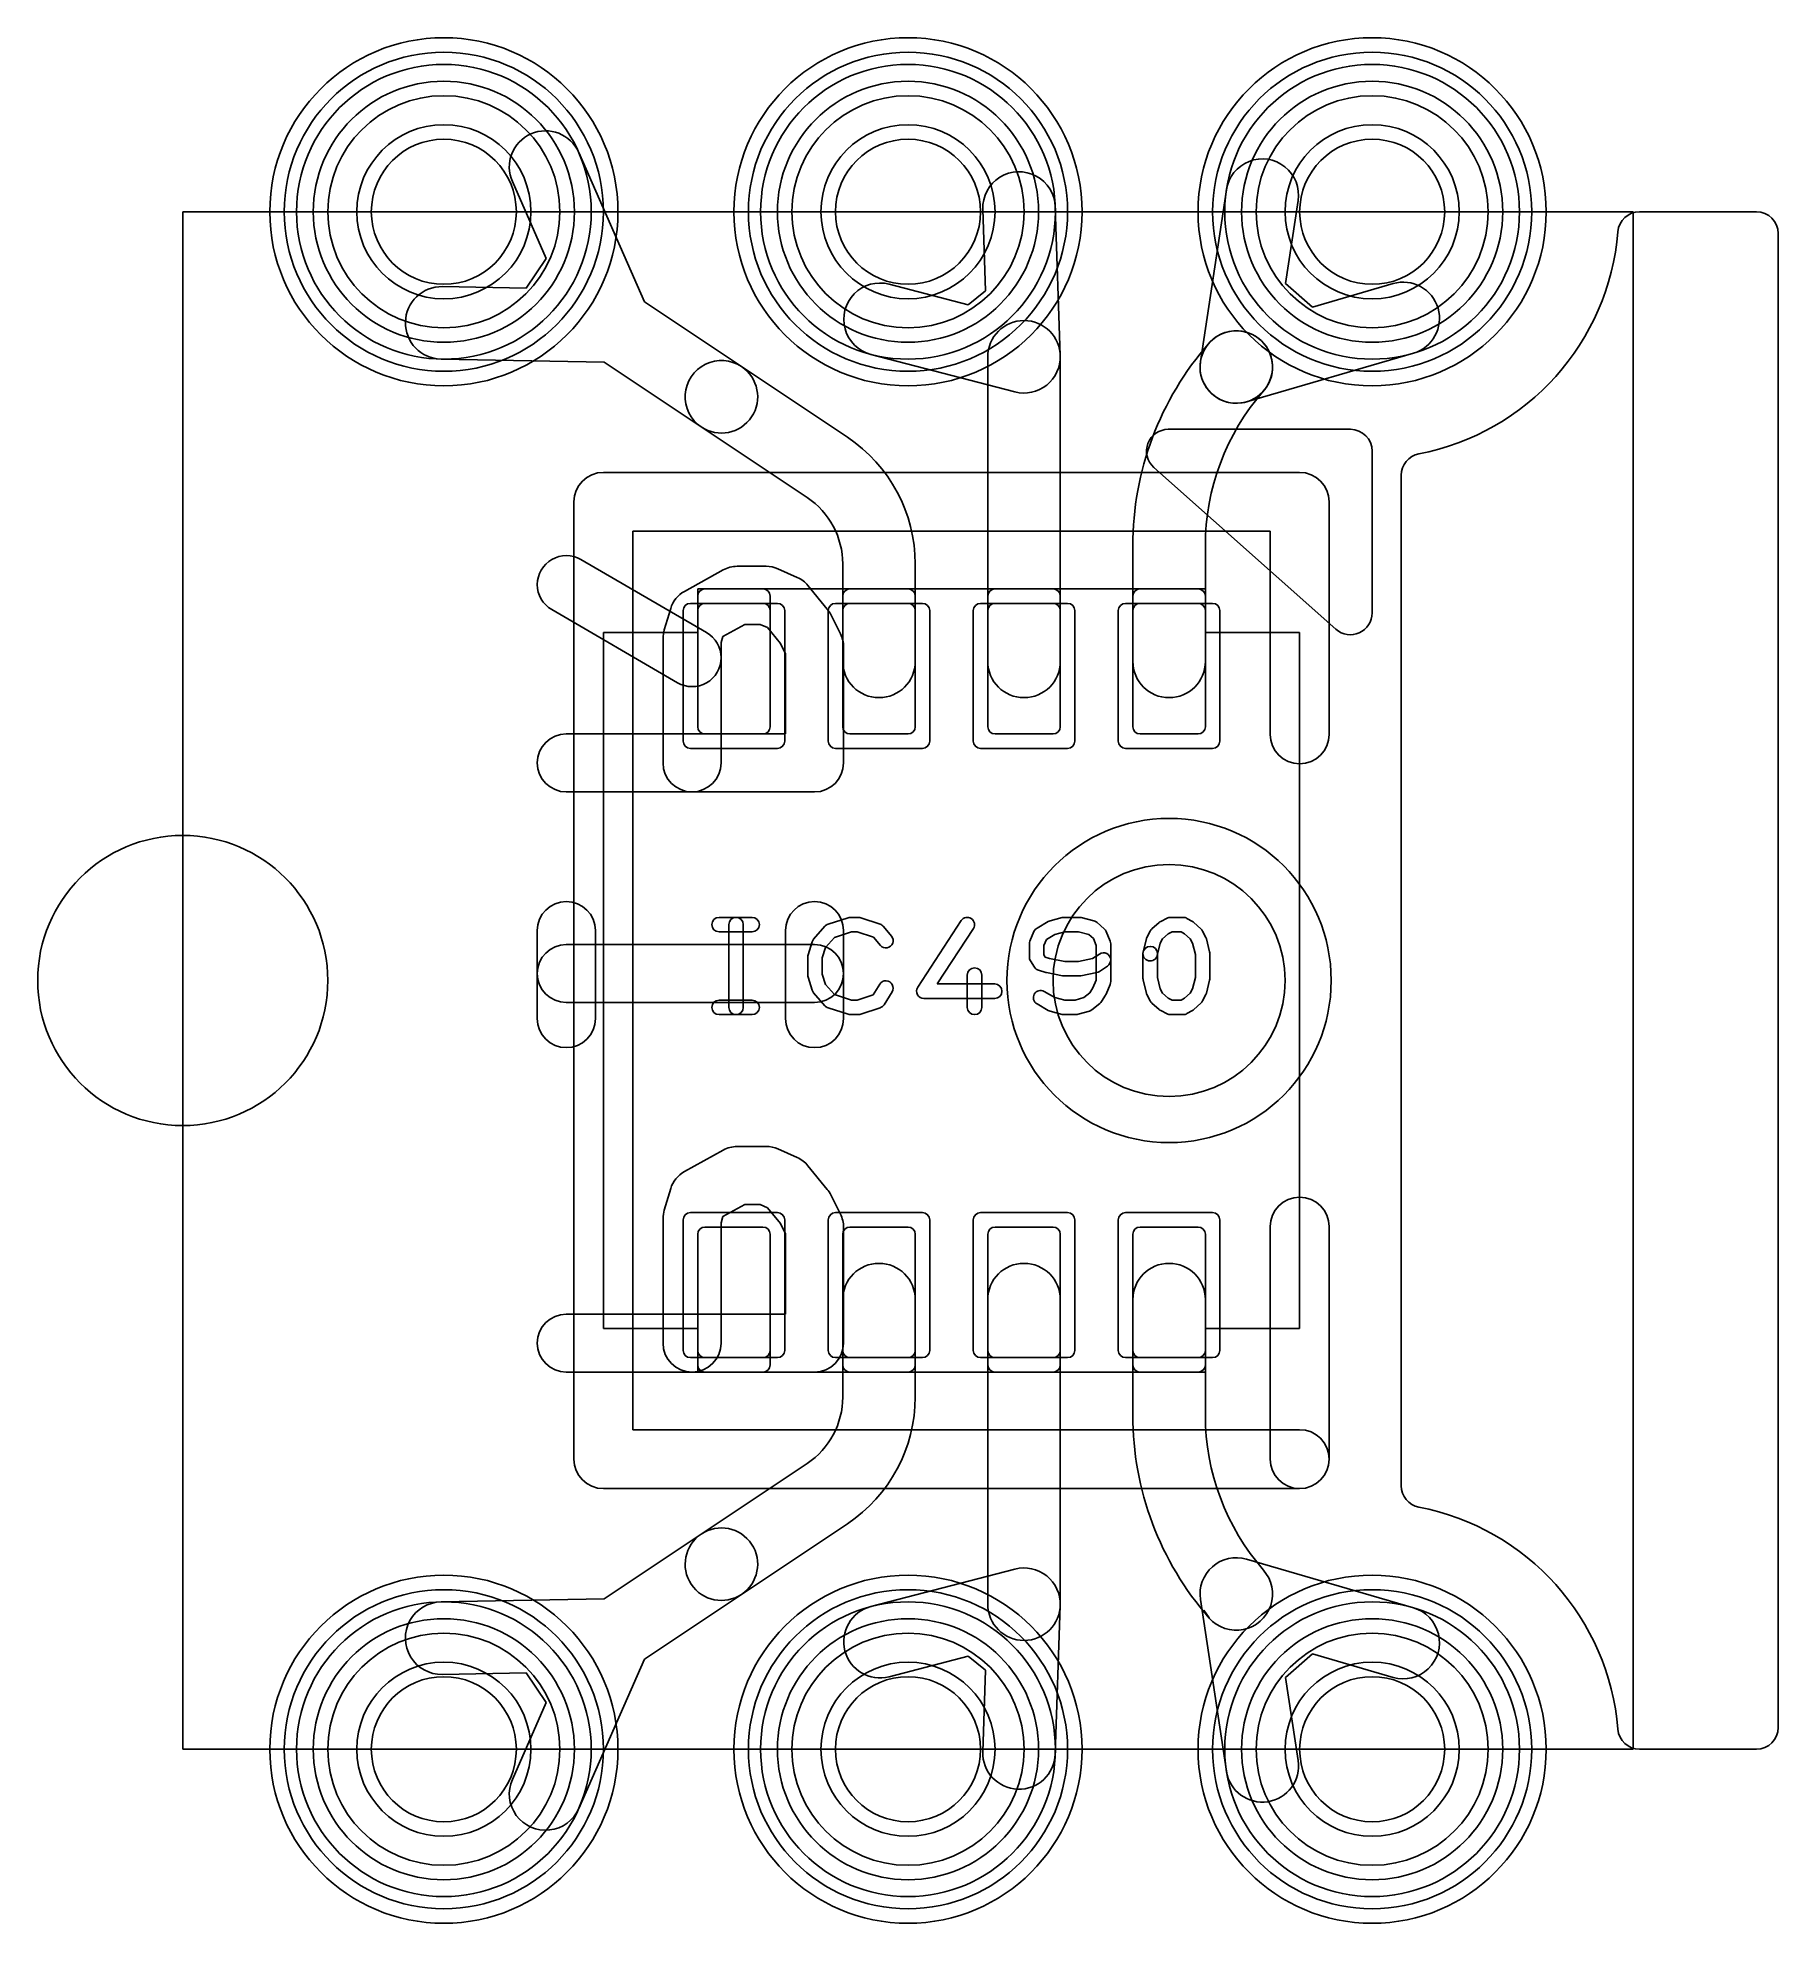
# Model space of a CAD drawing. Extents: x -0.5 to 5.5, y -0.6 to 5.9.
import ezdxf

# ---------------------------------------------------------------- set-up
doc = ezdxf.new("R2010")
doc.units = 0
for name, color, linetype in [('Hole', 1, 'CONTINUOUS'), ('L1', 3, 'CONTINUOUS'), ('L4', 3, 'CONTINUOUS'), ('MetalMask-A', 176, 'CONTINUOUS'), ('Outline', 7, 'CONTINUOUS'), ('PartsArea-A', 111, 'CONTINUOUS'), ('PartsSilk-A', 221, 'CONTINUOUS'), ('Resist-A', 2, 'CONTINUOUS'), ('Resist-B', 2, 'CONTINUOUS'), ('Silk-A', 140, 'CONTINUOUS'), ('Silk-B', 140, 'CONTINUOUS')]:
    doc.layers.add(name, color=color, linetype=linetype)

msp = doc.modelspace()

# ---------------------------------------------------------------- linework, layer by layer
at = {"layer": 'Hole'}
for centre, radius in [((0.9, 5.3), 0.4), ((2.5, 5.3), 0.4), ((4.1, 5.3), 0.4), ((0, 2.65), 0.5), ((3.4, 2.65), 0.4), ((0.9, 0), 0.4), ((2.5, 0), 0.4), ((4.1, 0), 0.4)]:
    msp.add_circle(centre, radius, dxfattribs=at)
at = {"layer": 'L1'}
for p, q in [((1.36507, 5.50439), (1.59148, 4.98925)), ((1.25258, 5.13897), (1.13619, 5.40379)), ((3.50809, 4.78348), (3.59772, 5.37598)), ((3.8449, 5.33858), (3.80164, 5.05259)), ((2.7673, 5.02719), (2.75785, 5.30865)), ((3.00771, 5.31703), (3.02493, 4.80419)), ((1.18421, 5.03647), (1.25258, 5.13897)), ((0.89502, 5.04205), (1.18421, 5.03647)), ((2.43497, 5.05033), (2.70749, 4.97933)), ((2.70749, 4.97933), (2.7673, 5.02719)), ((3.80164, 5.05259), (3.89438, 4.97144)), ((3.89438, 4.97144), (4.1721, 5.05228)), ((1.59148, 4.98925), (1.92615, 4.76613)), ((3.51987, 4.82066), (3.51988, 4.82068)), ((4.24198, 4.81224), (3.66662, 4.64476)), ((1.4528, 4.78123), (0.8902, 4.79209)), ((1.78747, 4.55811), (1.4528, 4.78123)), ((1.92615, 4.76613), (2.29122, 4.52276)), ((2.86848, 4.67904), (2.37193, 4.80841)), ((2.775, 3.75), (2.775, 4.8)), ((3.025, 4.8), (3.025, 3.75)), ((3.74348, 4.70888), (3.74347, 4.70886)), ((2.15254, 4.31474), (1.78747, 4.55811)), ((3.275, 3.75), (3.275, 4.14819)), ((3.525, 4.14819), (3.525, 3.75)), ((2.275, 3.75), (2.275, 4.08592)), ((2.525, 4.08592), (2.525, 3.75)), ((1.775, 3.525), (1.775, 3.975)), ((1.8, 4), (2, 4)), ((2.025, 3.975), (2.025, 3.525)), ((2.275, 3.525), (2.275, 3.975)), ((2.3, 4), (2.5, 4)), ((2.525, 3.975), (2.525, 3.525)), ((2.775, 3.525), (2.775, 3.975)), ((2.8, 4), (3, 4)), ((3.025, 3.975), (3.025, 3.525)), ((3.275, 3.525), (3.275, 3.975)), ((3.3, 4), (3.5, 4)), ((3.525, 3.975), (3.525, 3.525)), ((2, 3.5), (1.8, 3.5)), ((2.5, 3.5), (2.3, 3.5)), ((3, 3.5), (2.8, 3.5)), ((3.5, 3.5), (3.3, 3.5)), ((1.775, 1.325), (1.775, 1.775)), ((1.8, 1.8), (2, 1.8)), ((2.025, 1.775), (2.025, 1.325)), ((2.275, 1.325), (2.275, 1.775)), ((2.3, 1.8), (2.5, 1.8)), ((2.525, 1.775), (2.525, 1.325)), ((2.775, 1.325), (2.775, 1.775)), ((2.8, 1.8), (3, 1.8)), ((3.025, 1.775), (3.025, 1.325)), ((3.275, 1.325), (3.275, 1.775)), ((3.3, 1.8), (3.5, 1.8)), ((3.525, 1.775), (3.525, 1.325)), ((2.275, 1.21407), (2.275, 1.55)), ((2.525, 1.55), (2.525, 1.21407)), ((2.775, 0.5), (2.775, 1.55)), ((3.025, 1.55), (3.025, 0.5)), ((3.275, 1.15181), (3.275, 1.55)), ((3.525, 1.55), (3.525, 1.15181)), ((2, 1.3), (1.8, 1.3)), ((2.5, 1.3), (2.3, 1.3)), ((3, 1.3), (2.8, 1.3)), ((3.5, 1.3), (3.3, 1.3)), ((1.78747, 0.74188), (2.15254, 0.98526)), ((1.45281, 0.51877), (1.78747, 0.74188)), ((2.29122, 0.77724), (1.92615, 0.53386)), ((3.66662, 0.65524), (4.24198, 0.48776)), ((2.37193, 0.49159), (2.86848, 0.62096)), ((3.72574, 0.61755), (3.74348, 0.59112)), ((1.92615, 0.53386), (1.59148, 0.31075)), ((0.8902, 0.50791), (1.45281, 0.51877)), ((3.02493, 0.49581), (3.00771, -0.01703)), ((3.59772, -0.07598), (3.50809, 0.51652)), ((3.51988, 0.47932), (3.53759, 0.45292)), ((3.89438, 0.32856), (3.80164, 0.24741)), ((4.1721, 0.24772), (3.89438, 0.32856)), ((1.18421, 0.26353), (0.89502, 0.25795)), ((1.25259, 0.16101), (1.18421, 0.26353)), ((1.59148, 0.31075), (1.36506, -0.2044)), ((2.70749, 0.32067), (2.43497, 0.24967)), ((2.7673, 0.27281), (2.70749, 0.32067)), ((2.75785, -0.00865), (2.7673, 0.27281)), ((3.80164, 0.24741), (3.8449, -0.03858)), ((1.1362, -0.1038), (1.25259, 0.16101))]:
    msp.add_line(p, q, dxfattribs=at)
for centre in [(0.9, 5.3), (2.5, 5.3), (4.1, 5.3), (0.9, 0), (2.5, 0), (4.1, 0)]:
    msp.add_circle(centre, 0.25, dxfattribs=at)
for centre, radius, start, end in [((0.9, 5.3), 0.55, 90, -90), ((0.9, 5.3), 0.55, -90, 90), ((2.5, 5.3), 0.55, 90, -90), ((2.5, 5.3), 0.55, -90, 90), ((4.1, 5.3), 0.55, 90, -90), ((4.1, 5.3), 0.55, -90, 90), ((1.25063, 5.45409), 0.125, 23.727008, -156.2741), ((3.72131, 5.35728), 0.125, -8.603975, 171.397845), ((2.88278, 5.31284), 0.125, 1.920911, -178.076861), ((0.89261, 4.91707), 0.125, 88.895298, -91.10632), ((2.40345, 4.92937), 0.125, 75.394553, -104.60307), ((4.20704, 4.93226), 0.125, -73.768763, 106.229608), ((2.9, 4.8), 0.125, 0, 180), ((3.63168, 4.76478), 0.125, -26.565051, 153.434949), ((3.63166, 4.76477), 0.125, -41.185925, 138.81429), ((4.33633, 4.14819), 1.06133, 138.81438, 180), ((3.63167, 4.76476), 0.125, 153.434949, -26.565051), ((1.85681, 4.66212), 0.125, 56.309932, -123.688981), ((1.85681, 4.66212), 0.125, -123.690068, 56.309656), ((2.9, 4.8), 0.125, -104.605447, 1.920911), ((3.63168, 4.76478), 0.125, 171.396025, -73.768763), ((4.33633, 4.14819), 0.81133, 138.814407, 180), ((2, 4.08593), 0.525, -0.001091, 56.309933), ((2, 4.08593), 0.275, -0.002083, 56.309932), ((1.8, 3.975), 0.025, 90, 180), ((2, 3.975), 0.025, 0, 90), ((2.3, 3.975), 0.025, 90, 180), ((2.5, 3.975), 0.025, 0, 90), ((2.8, 3.975), 0.025, 90, 180), ((3, 3.975), 0.025, 0, 90), ((3.3, 3.975), 0.025, 90, 180), ((3.5, 3.975), 0.025, 0, 90), ((2.4, 3.75), 0.125, 180, 0), ((2.9, 3.75), 0.125, 180, 0), ((3.4, 3.75), 0.125, 180, 0), ((1.8, 3.525), 0.025, 180, -90), ((2, 3.525), 0.025, -90, 0), ((2.3, 3.525), 0.025, 180, -90), ((2.5, 3.525), 0.025, -90, 0), ((2.8, 3.525), 0.025, 180, -90), ((3, 3.525), 0.025, -90, 0), ((3.3, 3.525), 0.025, 180, -90), ((3.5, 3.525), 0.025, -90, 0), ((1.8, 1.775), 0.025, 90, 180), ((2, 1.775), 0.025, 0, 90), ((2.3, 1.775), 0.025, 90, 180), ((2.5, 1.775), 0.025, 0, 90), ((2.8, 1.775), 0.025, 90, 180), ((3, 1.775), 0.025, 0, 90), ((3.3, 1.775), 0.025, 90, 180), ((3.5, 1.775), 0.025, 0, 90), ((2.4, 1.55), 0.125, 0, 180), ((2.9, 1.55), 0.125, 0, 180), ((3.4, 1.55), 0.125, 0, 180), ((1.8, 1.325), 0.025, 180, -90), ((2, 1.325), 0.025, -90, 0), ((2.3, 1.325), 0.025, 180, -90), ((2.5, 1.325), 0.025, -90, 0), ((2.8, 1.325), 0.025, 180, -90), ((3, 1.325), 0.025, -90, 0), ((3.3, 1.325), 0.025, 180, -90), ((3.5, 1.325), 0.025, -90, 0), ((2, 1.21407), 0.275, -56.309933, 0), ((2, 1.21407), 0.525, -56.309932, 0), ((4.33633, 1.15181), 1.06133, 180, -138.81438), ((4.33633, 1.15181), 0.81133, 180, -138.814407), ((1.85681, 0.63787), 0.125, 123.690068, -56.309933), ((1.85681, 0.63787), 0.125, -56.309932, 123.689929), ((3.63168, 0.53522), 0.125, 73.768763, -171.396025), ((2.9, 0.5), 0.125, -1.920911, 104.605447), ((3.63168, 0.53522), 0.125, -153.434949, 26.565051), ((0.9, 0), 0.55, 90, -90), ((0.9, 0), 0.55, -90, 90), ((2.5, 0), 0.55, 90, -90), ((2.5, 0), 0.55, -90, 90), ((4.1, 0), 0.55, 90, -90), ((4.1, 0), 0.55, -90, 90), ((0.89261, 0.38293), 0.125, 91.104702, -88.893698), ((2.40345, 0.37063), 0.125, 104.605447, -75.39693), ((2.9, 0.5), 0.125, 180, 0), ((4.20704, 0.36774), 0.125, -106.231237, 73.770392), ((2.88278, -0.01284), 0.125, 178.079089, -1.923139), ((3.72131, -0.05728), 0.125, -171.396025, 8.602155), ((1.25063, -0.1541), 0.125, 156.271148, -23.72639)]:
    msp.add_arc(centre, radius, start, end, dxfattribs=at)
at = {"layer": 'L4'}
for centre, start, end in [((0.9, 5.3), 90, -90), ((0.9, 5.3), -90, 90), ((2.5, 5.3), 90, -90), ((2.5, 5.3), -90, 90), ((4.1, 5.3), 90, -90), ((4.1, 5.3), -90, 90), ((0.9, 0), 90, -90), ((0.9, 0), -90, 90), ((2.5, 0), 90, -90), ((2.5, 0), -90, 90), ((4.1, 0), 90, -90), ((4.1, 0), -90, 90)]:
    msp.add_arc(centre, 0.55, start, end, dxfattribs=at)
at = {"layer": 'MetalMask-A'}
for p, q in [((1.775, 3.525), (1.775, 3.925)), ((1.8, 3.95), (2, 3.95)), ((2.025, 3.925), (2.025, 3.525)), ((2.275, 3.525), (2.275, 3.925)), ((2.3, 3.95), (2.5, 3.95)), ((2.525, 3.925), (2.525, 3.525)), ((2.775, 3.525), (2.775, 3.925)), ((2.8, 3.95), (3, 3.95)), ((3.025, 3.925), (3.025, 3.525)), ((3.275, 3.525), (3.275, 3.925)), ((3.3, 3.95), (3.5, 3.95)), ((3.525, 3.925), (3.525, 3.525)), ((2, 3.5), (1.8, 3.5)), ((2.5, 3.5), (2.3, 3.5)), ((3, 3.5), (2.8, 3.5)), ((3.5, 3.5), (3.3, 3.5)), ((1.775, 1.375), (1.775, 1.775)), ((1.8, 1.8), (2, 1.8)), ((2.025, 1.775), (2.025, 1.375)), ((2.275, 1.375), (2.275, 1.775)), ((2.3, 1.8), (2.5, 1.8)), ((2.525, 1.775), (2.525, 1.375)), ((2.775, 1.375), (2.775, 1.775)), ((2.8, 1.8), (3, 1.8)), ((3.025, 1.775), (3.025, 1.375)), ((3.275, 1.375), (3.275, 1.775)), ((3.3, 1.8), (3.5, 1.8)), ((3.525, 1.775), (3.525, 1.375)), ((2, 1.35), (1.8, 1.35)), ((2.5, 1.35), (2.3, 1.35)), ((3, 1.35), (2.8, 1.35)), ((3.5, 1.35), (3.3, 1.35))]:
    msp.add_line(p, q, dxfattribs=at)
for centre, start, end in [((1.8, 3.925), 90, 180), ((2, 3.925), 0, 90), ((2.3, 3.925), 90, 180), ((2.5, 3.925), 0, 90), ((2.8, 3.925), 90, 180), ((3, 3.925), 0, 90), ((3.3, 3.925), 90, 180), ((3.5, 3.925), 0, 90), ((1.8, 3.525), 180, -90), ((2, 3.525), -90, 0), ((2.3, 3.525), 180, -90), ((2.5, 3.525), -90, 0), ((2.8, 3.525), 180, -90), ((3, 3.525), -90, 0), ((3.3, 3.525), 180, -90), ((3.5, 3.525), -90, 0), ((1.8, 1.775), 90, 180), ((2, 1.775), 0, 90), ((2.3, 1.775), 90, 180), ((2.5, 1.775), 0, 90), ((2.8, 1.775), 90, 180), ((3, 1.775), 0, 90), ((3.3, 1.775), 90, 180), ((3.5, 1.775), 0, 90), ((1.8, 1.375), 180, -90), ((2, 1.375), -90, 0), ((2.3, 1.375), 180, -90), ((2.5, 1.375), -90, 0), ((2.8, 1.375), 180, -90), ((3, 1.375), -90, 0), ((3.3, 1.375), 180, -90), ((3.5, 1.375), -90, 0)]:
    msp.add_arc(centre, 0.025, start, end, dxfattribs=at)
at = {"layer": 'Outline'}
for p, q in [((0, 0), (0, 5.3)), ((0, 5.3), (5, 5.3)), ((5, 5.3), (5, 0)), ((5, 0), (0, 0))]:
    msp.add_line(p, q, dxfattribs=at)
at = {"layer": 'PartsArea-A'}
for p, q in [((1.775, 3.85), (1.775, 4)), ((1.775, 4), (3.525, 4)), ((3.525, 4), (3.525, 3.85)), ((1.45, 1.45), (1.45, 3.85)), ((1.45, 3.85), (1.775, 3.85)), ((3.525, 3.85), (3.85, 3.85)), ((3.85, 3.85), (3.85, 1.45)), ((1.775, 1.45), (1.45, 1.45)), ((1.775, 1.3), (1.775, 1.45)), ((3.85, 1.45), (3.525, 1.45)), ((3.525, 1.45), (3.525, 1.3)), ((3.525, 1.3), (1.775, 1.3))]:
    msp.add_line(p, q, dxfattribs=at)
for centre, start, end in [((0.9, 5.3), 0, 180), ((2.5, 5.3), 0, 180), ((4.1, 5.3), 0, 180), ((0.9, 5.3), 180, 0), ((2.5, 5.3), 180, 0), ((4.1, 5.3), 180, 0), ((0.9, 0), 0, 180), ((2.5, 0), 0, 180), ((4.1, 0), 0, 180), ((0.9, 0), 180, 0), ((2.5, 0), 180, 0), ((4.1, 0), 180, 0)]:
    msp.add_arc(centre, 0.25, start, end, dxfattribs=at)
at = {"layer": 'PartsSilk-A'}
for p, q in [((3.39726, 4.55), (4.025, 4.55)), ((4.1, 4.475), (4.1, 3.91701)), ((1.45, 4.4016), (3.85, 4.4016)), ((3.97517, 3.86096), (3.34744, 4.41894)), ((1.3484, 1), (1.3484, 4.3)), ((3.9516, 4.3), (3.9516, 3.49845)), ((3.7484, 4.1984), (1.5516, 4.1984)), ((1.5516, 4.1984), (1.5516, 1.1016)), ((3.7484, 3.49845), (3.7484, 4.1984)), ((1.84884, 2.86759), (1.96273, 2.86759)), ((2.22456, 2.84418), (2.294, 2.8664)), ((2.30162, 2.86759), (2.3294, 2.86759)), ((2.3373, 2.86631), (2.40397, 2.84409)), ((2.98963, 2.85564), (3.03129, 2.86675)), ((3.03773, 2.86759), (3.09051, 2.86759)), ((3.09657, 2.86684), (3.14102, 2.85573)), ((3.371, 2.85384), (3.39322, 2.86495)), ((3.4044, 2.86759), (3.44884, 2.86759)), ((3.46124, 2.8643), (3.48069, 2.85319)), ((1.96273, 2.81759), (1.84884, 2.81759)), ((1.88218, 2.55741), (1.88218, 2.84259)), ((1.93218, 2.84259), (1.93218, 2.55741)), ((2.17448, 2.79239), (2.21337, 2.83683)), ((2.24642, 2.79868), (2.21558, 2.76344)), ((2.30552, 2.81759), (2.24642, 2.79868)), ((2.32534, 2.81759), (2.30552, 2.81759)), ((2.38142, 2.7989), (2.32534, 2.81759)), ((2.40463, 2.77104), (2.38142, 2.7989)), ((2.41528, 2.83637), (2.44305, 2.80304)), ((2.53347, 2.62663), (2.68347, 2.85626)), ((2.72533, 2.82892), (2.60059, 2.63796)), ((2.92021, 2.78555), (2.9341, 2.81888)), ((2.94478, 2.83097), (2.98367, 2.85319)), ((3.00565, 2.80816), (2.97698, 2.79178)), ((3.04101, 2.81759), (3.00565, 2.80816)), ((3.08743, 2.81759), (3.04101, 2.81759)), ((3.12294, 2.80871), (3.08743, 2.81759)), ((3.13908, 2.79437), (3.12294, 2.80871)), ((3.15157, 2.85017), (3.17657, 2.82795)), ((3.18304, 2.81887), (3.19692, 2.78554)), ((3.32371, 2.79822), (3.33482, 2.82044)), ((3.34057, 2.82795), (3.36557, 2.85017)), ((3.39632, 2.8106), (3.37739, 2.79377)), ((3.4103, 2.81759), (3.39632, 2.8106)), ((3.4422, 2.81759), (3.4103, 2.81759)), ((3.45363, 2.81106), (3.4422, 2.81759)), ((3.47308, 2.79377), (3.45363, 2.81106)), ((3.4849, 2.85017), (3.5099, 2.82795)), ((3.51565, 2.82044), (3.52676, 2.79822)), ((2.1544, 2.66852), (2.1544, 2.73148)), ((2.15554, 2.73894), (2.16943, 2.78339)), ((2.21558, 2.76344), (2.2044, 2.72766)), ((2.91829, 2.73148), (2.91829, 2.77593)), ((2.97698, 2.79178), (2.96829, 2.77093)), ((2.96829, 2.77093), (2.96829, 2.73865)), ((2.96829, 2.73865), (2.97336, 2.73054)), ((2.97336, 2.73054), (2.9882, 2.72614)), ((3.13632, 2.72539), (3.15997, 2.74117)), ((3.14884, 2.77093), (3.13908, 2.79437)), ((3.14884, 2.6513), (3.14884, 2.77093)), ((3.19884, 2.77593), (3.19884, 2.6463)), ((3.30996, 2.65741), (3.30996, 2.74259)), ((3.31071, 2.74865), (3.32182, 2.7931)), ((3.36966, 2.77831), (3.35921, 2.73653)), ((3.35996, 2.74259), (3.35996, 2.66049)), ((3.37739, 2.79377), (3.36966, 2.77831)), ((3.48081, 2.77831), (3.47308, 2.79377)), ((3.49051, 2.73951), (3.48081, 2.77831)), ((3.49051, 2.66049), (3.49051, 2.73951)), ((3.52865, 2.7931), (3.53976, 2.74865)), ((3.54051, 2.74259), (3.54051, 2.65741)), ((2.2044, 2.72766), (2.2044, 2.67234)), ((2.2044, 2.67234), (2.21558, 2.63656)), ((2.7044, 2.55741), (2.7044, 2.66852)), ((2.7544, 2.66852), (2.7544, 2.55741)), ((2.93598, 2.69601), (2.92209, 2.71823)), ((2.97508, 2.67788), (2.95008, 2.68529)), ((3.03283, 2.66623), (2.97728, 2.67734)), ((2.9882, 2.72614), (3.04021, 2.71574)), ((3.09051, 2.66574), (3.03773, 2.66574)), ((3.04021, 2.71574), (3.08803, 2.71574)), ((3.08803, 2.71574), (3.13632, 2.72539)), ((3.15097, 2.67734), (3.09541, 2.66623)), ((3.18771, 2.69957), (3.15994, 2.68105)), ((2.16943, 2.61661), (2.15554, 2.66106)), ((2.21337, 2.56317), (2.17448, 2.60761)), ((2.21558, 2.63656), (2.24642, 2.60132)), ((2.24642, 2.60132), (2.30552, 2.58241)), ((2.32534, 2.58241), (2.37963, 2.6005)), ((2.37963, 2.6005), (2.40264, 2.63732)), ((2.44504, 2.61082), (2.41727, 2.56638)), ((2.60059, 2.63796), (2.79884, 2.63796)), ((2.96958, 2.61245), (3.00565, 2.59184)), ((3.1066, 2.59118), (3.12713, 2.6076)), ((3.12713, 2.6076), (3.13767, 2.62447)), ((3.13767, 2.62447), (3.14884, 2.6513)), ((3.19692, 2.63669), (3.18304, 2.60335)), ((3.32182, 2.6069), (3.31071, 2.65135)), ((3.33482, 2.57956), (3.32371, 2.60178)), ((3.35996, 2.66049), (3.36966, 2.62169)), ((3.36966, 2.62169), (3.37739, 2.60623)), ((3.37739, 2.60623), (3.39632, 2.5894)), ((3.45363, 2.58894), (3.47308, 2.60623)), ((3.47308, 2.60623), (3.48081, 2.62169)), ((3.48081, 2.62169), (3.49051, 2.66049)), ((3.52676, 2.60178), (3.51565, 2.57956)), ((3.53976, 2.65135), (3.52865, 2.6069)), ((1.84884, 2.58241), (1.96273, 2.58241)), ((2.294, 2.5336), (2.22456, 2.55582)), ((2.30552, 2.58241), (2.32534, 2.58241)), ((2.40397, 2.55591), (2.3373, 2.53369)), ((2.79884, 2.58796), (2.5544, 2.58796)), ((2.98367, 2.54681), (2.94478, 2.56903)), ((3.03129, 2.53325), (2.98963, 2.54436)), ((3.00565, 2.59184), (3.04101, 2.58241)), ((3.04101, 2.58241), (3.0759, 2.58241)), ((3.0759, 2.58241), (3.1066, 2.59118)), ((3.12516, 2.54448), (3.08627, 2.53337)), ((3.16169, 2.57122), (3.13391, 2.549)), ((3.18116, 2.59971), (3.16727, 2.57749)), ((3.36557, 2.54983), (3.34057, 2.57205)), ((3.39322, 2.53505), (3.371, 2.54616)), ((3.39632, 2.5894), (3.4103, 2.58241)), ((3.4103, 2.58241), (3.4422, 2.58241)), ((3.4422, 2.58241), (3.45363, 2.58894)), ((3.48069, 2.54681), (3.46124, 2.5357)), ((3.5099, 2.57205), (3.4849, 2.54983)), ((1.96273, 2.53241), (1.84884, 2.53241)), ((2.3294, 2.53241), (2.30162, 2.53241)), ((3.0794, 2.53241), (3.03773, 2.53241)), ((3.44884, 2.53241), (3.4044, 2.53241)), ((3.7484, 1), (3.7484, 1.80155)), ((3.9516, 1.80155), (3.9516, 1)), ((1.5516, 1.1016), (3.85, 1.1016)), ((3.85, 0.8984), (1.45, 0.8984))]:
    msp.add_line(p, q, dxfattribs=at)
for centre, radius, start, end in [((4.025, 4.475), 0.075, 0, 90), ((3.39727, 4.475), 0.075, 90.007639, -131.633539), ((1.45, 4.3), 0.1016, 90, 180), ((3.85, 4.3), 0.1016, 0, 90), ((4.025, 3.91701), 0.075, -131.63798, 0), ((3.85, 3.49845), 0.1016, 180, 0), ((1.84884, 2.84259), 0.025, 90, -90), ((1.90718, 2.84259), 0.025, 0, 180), ((1.96273, 2.84259), 0.025, -90, 90), ((2.30162, 2.84259), 0.025, 90, 107.746418), ((2.3294, 2.84259), 0.025, 71.579545, 90), ((2.7044, 2.84259), 0.025, -33.149737, 146.846436), ((3.03773, 2.84259), 0.025, 90, 104.932273), ((3.09051, 2.84259), 0.025, 75.969316, 90), ((3.4044, 2.84259), 0.025, 90, 116.565051), ((3.44884, 2.84259), 0.025, 60.266489, 90), ((2.23218, 2.82037), 0.025, 107.746418, 138.811918), ((2.39607, 2.82037), 0.025, 39.790899, 71.579545), ((2.42384, 2.78704), 0.025, -140.209101, 39.800498), ((2.95718, 2.80926), 0.025, 119.733511, 157.376473), ((2.99607, 2.83148), 0.025, 104.925513, 119.741708), ((3.13496, 2.83148), 0.025, 48.372169, 75.96679), ((3.15996, 2.80926), 0.025, 22.605762, 48.369306), ((3.34607, 2.78704), 0.025, 153.434949, 165.969316), ((3.35718, 2.80926), 0.025, 131.627831, 153.434949), ((3.38218, 2.83148), 0.025, 116.565051, 131.62783), ((3.46829, 2.83148), 0.025, 48.372169, 60.266489), ((3.49329, 2.80926), 0.025, 26.565051, 48.37217), ((3.5044, 2.78704), 0.025, 14.030684, 26.565051), ((2.1794, 2.73148), 0.025, 162.637772, 180), ((2.19329, 2.77593), 0.025, 138.811918, 162.637772), ((2.94329, 2.77593), 0.025, 157.373085, 180), ((2.94329, 2.73148), 0.025, 180, -147.989981), ((3.17384, 2.72037), 0.025, -56.303576, 123.699589), ((3.17384, 2.77593), 0.025, 0, 22.608878), ((3.33496, 2.74259), 0.025, 0, 180), ((3.33496, 2.74259), 0.025, 165.969316, -14.03321), ((3.51551, 2.74259), 0.025, 0, 14.030684), ((2.1794, 2.66852), 0.025, 180, -162.637772), ((2.7294, 2.66852), 0.025, 0, 180), ((2.95718, 2.70926), 0.025, -147.994617, -106.509823), ((2.98218, 2.70185), 0.025, -106.499478, -101.309932), ((3.03773, 2.69074), 0.025, -101.305437, -90), ((3.09051, 2.69074), 0.025, -90, -78.692051), ((3.14607, 2.70185), 0.025, -78.694563, -56.300411), ((2.19329, 2.62407), 0.025, -162.637772, -138.811918), ((2.42384, 2.62407), 0.025, -32.005383, 147.999253), ((2.5544, 2.61296), 0.025, 146.850263, -90), ((2.79884, 2.61296), 0.025, -90, 90), ((2.95718, 2.59074), 0.025, 60.266489, -119.741708), ((3.15996, 2.61296), 0.025, -32.005383, -22.602779), ((3.17384, 2.6463), 0.025, -22.605762, 0), ((3.33496, 2.65741), 0.025, 180, -165.969316), ((3.34607, 2.61296), 0.025, -165.969316, -153.434949), ((3.5044, 2.61296), 0.025, -26.565051, -14.030684), ((3.51551, 2.65741), 0.025, -14.030684, 0), ((1.84884, 2.55741), 0.025, 90, -90), ((1.90718, 2.55741), 0.025, 180, 0), ((1.96273, 2.55741), 0.025, -90, 90), ((2.23218, 2.57963), 0.025, -138.811918, -107.746418), ((2.39607, 2.57963), 0.025, -71.579545, -32.005383), ((2.7294, 2.55741), 0.025, 180, 0), ((2.99607, 2.56852), 0.025, -119.733511, -104.932273), ((3.11829, 2.56852), 0.025, -74.051456, -51.345223), ((3.14607, 2.59074), 0.025, -51.333033, -32.010019), ((3.35718, 2.59074), 0.025, -153.434949, -131.62783), ((3.38218, 2.56852), 0.025, -131.627831, -116.565051), ((3.4044, 2.55741), 0.025, -116.565051, -90), ((3.44884, 2.55741), 0.025, -90, -60.266489), ((3.46829, 2.56852), 0.025, -60.266489, -48.37217), ((3.49329, 2.59074), 0.025, -48.372169, -26.565051), ((2.30162, 2.55741), 0.025, -107.746418, -90), ((2.3294, 2.55741), 0.025, -90, -71.579545), ((3.03773, 2.55741), 0.025, -104.925513, -90), ((3.0794, 2.55741), 0.025, -90, -74.05655), ((3.85, 1.80155), 0.1016, 0, 180), ((3.85, 1), 0.1016, -90, 90), ((1.45, 1), 0.1016, 180, -90), ((3.85, 1), 0.1016, 180, 0)]:
    msp.add_arc(centre, radius, start, end, dxfattribs=at)
at = {"layer": 'Resist-A'}
for p, q in [((1.725, 3.475), (1.725, 3.925)), ((1.75, 3.95), (2.05, 3.95)), ((2.075, 3.925), (2.075, 3.475)), ((2.225, 3.475), (2.225, 3.925)), ((2.25, 3.95), (2.55, 3.95)), ((2.575, 3.925), (2.575, 3.475)), ((2.725, 3.475), (2.725, 3.925)), ((2.75, 3.95), (3.05, 3.95)), ((3.075, 3.925), (3.075, 3.475)), ((3.225, 3.475), (3.225, 3.925)), ((3.25, 3.95), (3.55, 3.95)), ((3.575, 3.925), (3.575, 3.475)), ((2.05, 3.45), (1.75, 3.45)), ((2.55, 3.45), (2.25, 3.45)), ((3.05, 3.45), (2.75, 3.45)), ((3.55, 3.45), (3.25, 3.45)), ((1.725, 1.375), (1.725, 1.825)), ((1.75, 1.85), (2.05, 1.85)), ((2.075, 1.825), (2.075, 1.375)), ((2.225, 1.375), (2.225, 1.825)), ((2.25, 1.85), (2.55, 1.85)), ((2.575, 1.825), (2.575, 1.375)), ((2.725, 1.375), (2.725, 1.825)), ((2.75, 1.85), (3.05, 1.85)), ((3.075, 1.825), (3.075, 1.375)), ((3.225, 1.375), (3.225, 1.825)), ((3.25, 1.85), (3.55, 1.85)), ((3.575, 1.825), (3.575, 1.375)), ((2.05, 1.35), (1.75, 1.35)), ((2.55, 1.35), (2.25, 1.35)), ((3.05, 1.35), (2.75, 1.35)), ((3.55, 1.35), (3.25, 1.35))]:
    msp.add_line(p, q, dxfattribs=at)
for centre, radius in [((0.9, 5.3), 0.45), ((2.5, 5.3), 0.45), ((4.1, 5.3), 0.45), ((0.9, 5.3), 0.3), ((2.5, 5.3), 0.3), ((4.1, 5.3), 0.3), ((3.4, 2.65), 0.5588), ((0.9, 0), 0.45), ((2.5, 0), 0.45), ((4.1, 0), 0.45), ((0.9, 0), 0.3), ((2.5, 0), 0.3), ((4.1, 0), 0.3)]:
    msp.add_circle(centre, radius, dxfattribs=at)
for centre, radius, start, end in [((0.9, 5.3), 0.6, 90, -90), ((0.9, 5.3), 0.6, -90, 90), ((2.5, 5.3), 0.6, 90, -90), ((2.5, 5.3), 0.6, -90, 90), ((4.1, 5.3), 0.6, 90, -90), ((4.1, 5.3), 0.6, -90, 90), ((1.75, 3.925), 0.025, 90, 180), ((2.05, 3.925), 0.025, 0, 90), ((2.25, 3.925), 0.025, 90, 180), ((2.55, 3.925), 0.025, 0, 90), ((2.75, 3.925), 0.025, 90, 180), ((3.05, 3.925), 0.025, 0, 90), ((3.25, 3.925), 0.025, 90, 180), ((3.55, 3.925), 0.025, 0, 90), ((1.75, 3.475), 0.025, 180, -90), ((2.05, 3.475), 0.025, -90, 0), ((2.25, 3.475), 0.025, 180, -90), ((2.55, 3.475), 0.025, -90, 0), ((2.75, 3.475), 0.025, 180, -90), ((3.05, 3.475), 0.025, -90, 0), ((3.25, 3.475), 0.025, 180, -90), ((3.55, 3.475), 0.025, -90, 0), ((1.75, 1.825), 0.025, 90, 180), ((2.05, 1.825), 0.025, 0, 90), ((2.25, 1.825), 0.025, 90, 180), ((2.55, 1.825), 0.025, 0, 90), ((2.75, 1.825), 0.025, 90, 180), ((3.05, 1.825), 0.025, 0, 90), ((3.25, 1.825), 0.025, 90, 180), ((3.55, 1.825), 0.025, 0, 90), ((1.75, 1.375), 0.025, 180, -90), ((2.05, 1.375), 0.025, -90, 0), ((2.25, 1.375), 0.025, 180, -90), ((2.55, 1.375), 0.025, -90, 0), ((2.75, 1.375), 0.025, 180, -90), ((3.05, 1.375), 0.025, -90, 0), ((3.25, 1.375), 0.025, 180, -90), ((3.55, 1.375), 0.025, -90, 0), ((0.9, 0), 0.6, 90, -90), ((0.9, 0), 0.6, -90, 90), ((2.5, 0), 0.6, 90, -90), ((2.5, 0), 0.6, -90, 90), ((4.1, 0), 0.6, 90, -90), ((4.1, 0), 0.6, -90, 90)]:
    msp.add_arc(centre, radius, start, end, dxfattribs=at)
at = {"layer": 'Resist-B'}
for centre, radius in [((0.9, 5.3), 0.508), ((2.5, 5.3), 0.508), ((4.1, 5.3), 0.508), ((3.4, 2.65), 0.5588), ((0.9, 0), 0.508), ((2.5, 0), 0.508), ((4.1, 0), 0.508)]:
    msp.add_circle(centre, radius, dxfattribs=at)
for centre, start, end in [((0.9, 5.3), 90, -90), ((0.9, 5.3), -90, 90), ((2.5, 5.3), 90, -90), ((2.5, 5.3), -90, 90), ((4.1, 5.3), 90, -90), ((4.1, 5.3), -90, 90), ((0.9, 0), 90, -90), ((0.9, 0), -90, 90), ((2.5, 0), 90, -90), ((2.5, 0), -90, 90), ((4.1, 0), 90, -90), ((4.1, 0), -90, 90)]:
    msp.add_arc(centre, 0.6, start, end, dxfattribs=at)
at = {"layer": 'Silk-A'}
for p, q in [((3.39726, 4.55), (4.025, 4.55)), ((4.1, 4.475), (4.1, 3.91701)), ((1.45, 4.4016), (3.85, 4.4016)), ((3.97517, 3.86096), (3.34744, 4.41894)), ((1.3484, 1), (1.3484, 4.3)), ((3.9516, 4.3), (3.9516, 3.49845)), ((3.7484, 4.1984), (1.5516, 4.1984)), ((1.5516, 4.1984), (1.5516, 1.1016)), ((3.7484, 3.49845), (3.7484, 4.1984)), ((3.7484, 1), (3.7484, 1.80155)), ((3.9516, 1.80155), (3.9516, 1)), ((1.5516, 1.1016), (3.85, 1.1016)), ((3.85, 0.8984), (1.45, 0.8984))]:
    msp.add_line(p, q, dxfattribs=at)
for centre, radius, start, end in [((4.025, 4.475), 0.075, 0, 90), ((3.39727, 4.475), 0.075, 90.007639, -131.633539), ((1.45, 4.3), 0.1016, 90, 180), ((3.85, 4.3), 0.1016, 0, 90), ((4.025, 3.91701), 0.075, -131.63798, 0), ((3.85, 3.49845), 0.1016, 180, 0), ((3.85, 1.80155), 0.1016, 0, 180), ((3.85, 1), 0.1016, -90, 90), ((1.45, 1), 0.1016, 180, -90), ((3.85, 1), 0.1016, 180, 0)]:
    msp.add_arc(centre, radius, start, end, dxfattribs=at)
at = {"layer": 'Silk-B'}
for p, q in [((5.02195, 5.3), (5.425, 5.3)), ((5.5, 5.225), (5.5, 0.075)), ((4.2, 0.9083), (4.2, 4.3917)), ((1.37247, 4.10127), (1.80581, 3.84942)), ((1.72921, 3.99111), (1.86254, 4.06519)), ((1.91111, 4.07778), (2.01111, 4.07778)), ((2.05172, 4.06916), (2.11839, 4.03953)), ((2.15518, 4.01147), (2.22184, 3.92999)), ((1.70531, 3.6765), (1.27197, 3.92835)), ((1.65978, 3.85836), (1.682, 3.93243)), ((2.23388, 3.9114), (2.26722, 3.84473)), ((1.86188, 3.83603), (1.85556, 3.81495)), ((1.93702, 3.87778), (1.86188, 3.83603)), ((1.98989, 3.87778), (1.93702, 3.87778)), ((2.01544, 3.86643), (1.98989, 3.87778)), ((2.05998, 3.81198), (2.01544, 3.86643)), ((1.65556, 3.4), (1.65556, 3.82963)), ((1.85556, 3.81495), (1.85556, 3.4)), ((2.07778, 3.77639), (2.05998, 3.81198)), ((2.07778, 3.5), (2.07778, 3.77639)), ((2.27778, 3.8), (2.27778, 3.4)), ((1.32222, 3.5), (2.07778, 3.5)), ((2.17778, 3.3), (1.32222, 3.3)), ((1.22222, 2.51852), (1.22222, 2.82222)), ((1.42222, 2.82222), (1.42222, 2.51852)), ((2.07778, 2.51852), (2.07778, 2.82222)), ((2.27778, 2.82222), (2.27778, 2.51852)), ((1.32222, 2.77407), (2.17778, 2.77407)), ((2.17778, 2.57407), (1.32222, 2.57407)), ((1.72921, 1.99111), (1.86254, 2.06519)), ((1.91111, 2.07778), (2.01111, 2.07778)), ((2.05172, 2.06916), (2.11839, 2.03953)), ((2.15518, 2.01147), (2.22184, 1.92999)), ((1.65978, 1.85836), (1.682, 1.93243)), ((2.23388, 1.9114), (2.26722, 1.84473)), ((1.65556, 1.4), (1.65556, 1.82963)), ((1.86188, 1.83603), (1.85556, 1.81495)), ((1.93702, 1.87778), (1.86188, 1.83603)), ((1.98989, 1.87778), (1.93702, 1.87778)), ((2.01544, 1.86643), (1.98989, 1.87778)), ((2.05998, 1.81198), (2.01544, 1.86643)), ((1.85556, 1.81495), (1.85556, 1.4)), ((2.07778, 1.77639), (2.05998, 1.81198)), ((2.07778, 1.5), (2.07778, 1.77639)), ((2.27778, 1.8), (2.27778, 1.4)), ((1.32222, 1.5), (2.07778, 1.5)), ((2.17778, 1.3), (1.32222, 1.3)), ((5.425, 0), (5.02195, 0))]:
    msp.add_line(p, q, dxfattribs=at)
for centre, radius, start, end in [((5.02195, 5.225), 0.075, 90, 175.349924), ((5.425, 5.225), 0.075, 0, 90), ((4.1, 5.3), 0.85, -79.094589, -4.650789), ((4.275, 4.3917), 0.075, 100.905435, 180), ((1.32222, 4.01481), 0.1, 59.835119, -120.164442), ((1.91111, 3.97778), 0.1, 90, 119.059056), ((2.01111, 3.97778), 0.1, 66.039256, 90), ((2.07778, 3.94815), 0.1, 39.286182, 66.039256), ((1.77778, 3.9037), 0.1, 119.059056, 163.302951), ((2.14444, 3.86667), 0.1, 26.570176, 39.286182), ((1.75556, 3.82963), 0.1, 163.302951, 180), ((1.75556, 3.76296), 0.1, -120.164881, 59.835558), ((2.17778, 3.8), 0.1, 0, 26.570176), ((1.32222, 3.4), 0.1, 90, -90), ((1.75556, 3.4), 0.1, 180, 0), ((2.17778, 3.4), 0.1, -90, 0), ((1.32222, 2.82222), 0.1, 0, 180), ((2.17778, 2.82222), 0.1, 0, 180), ((1.32222, 2.67407), 0.1, 90, -90), ((2.17778, 2.67407), 0.1, -90, 90), ((1.32222, 2.51852), 0.1, 180, 0), ((2.17778, 2.51852), 0.1, 180, 0), ((1.91111, 1.97778), 0.1, 90, 119.059056), ((2.01111, 1.97778), 0.1, 66.039256, 90), ((2.07778, 1.94815), 0.1, 39.286182, 66.039256), ((1.77778, 1.9037), 0.1, 119.059056, 163.302951), ((2.14444, 1.86667), 0.1, 26.570176, 39.286182), ((1.75556, 1.82963), 0.1, 163.302951, 180), ((2.17778, 1.8), 0.1, 0, 26.570176), ((1.32222, 1.4), 0.1, 90, -90), ((1.75556, 1.4), 0.1, 180, 0), ((2.17778, 1.4), 0.1, -90, 0), ((4.275, 0.9083), 0.075, 180, -100.905435), ((4.1, 0), 0.85, 4.650789, 79.094589), ((5.02195, 0.075), 0.075, -175.349924, -90), ((5.425, 0.075), 0.075, -90, 0)]:
    msp.add_arc(centre, radius, start, end, dxfattribs=at)

doc.saveas('drawing.dxf')
